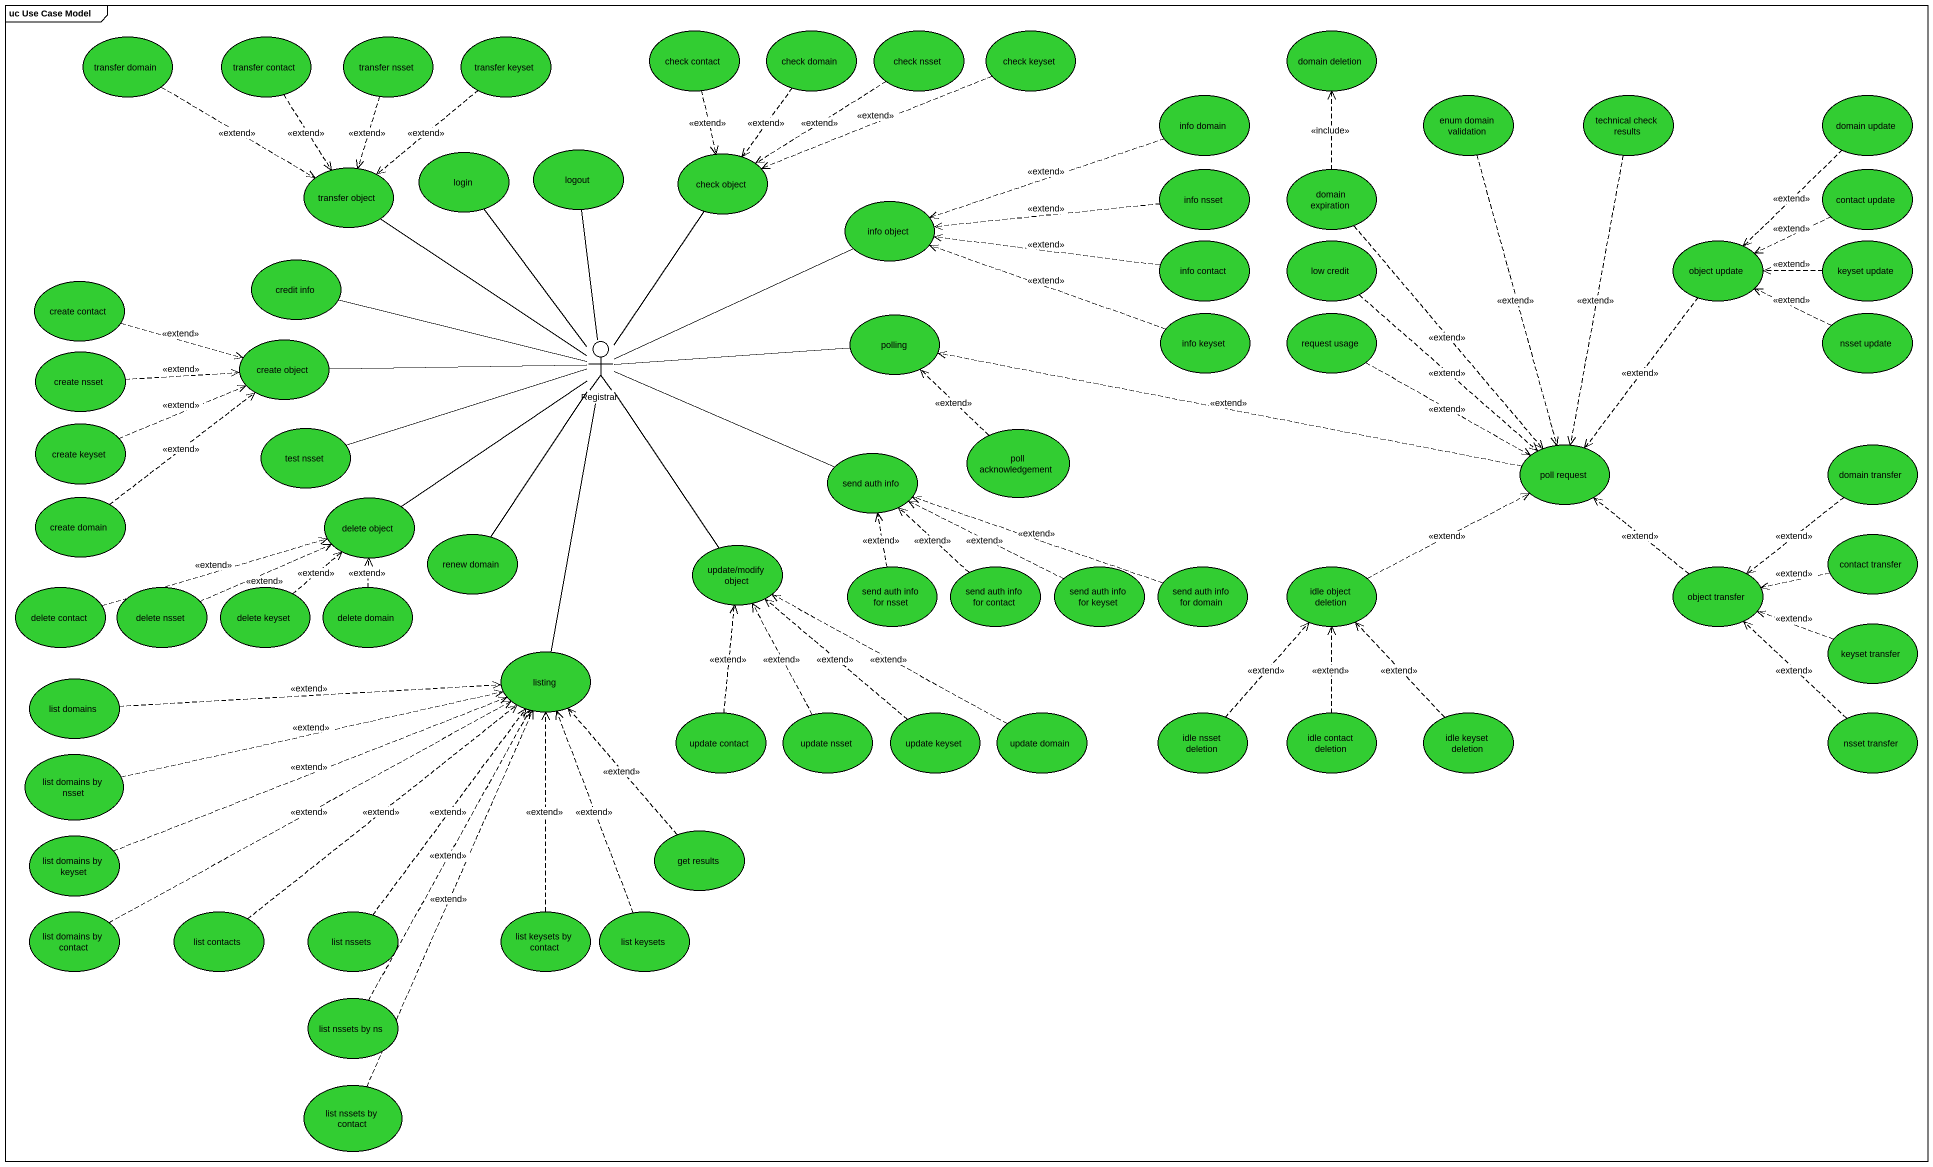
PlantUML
@startuml
mainframe uc Use Case Model
usecase "transfer domain" as transfer_domain #32CD32
usecase "transfer contact" as transfer_contact #32CD32
usecase "transfer nsset" as transfer_nsset #32CD32
usecase "transfer keyset" as transfer_keyset #32CD32
usecase "check contact" as check_contact #32CD32
usecase "check domain" as check_domain #32CD32
usecase "check nsset" as check_nsset #32CD32
usecase "check keyset" as check_keyset #32CD32
usecase "domain deletion" as domain_deletion #32CD32
usecase "info domain" as info_domain #32CD32
usecase "enum domain validation" as enum_domain_validation #32CD32
usecase "technical check results" as technical_check_results #32CD32
usecase "domain update" as domain_update #32CD32
usecase "transfer object" as transfer_object #32CD32
usecase login #32CD32
usecase logout #32CD32
usecase "check object" as check_object #32CD32
usecase "info nsset" as info_nsset #32CD32
usecase "domain expiration" as domain_expiration #32CD32
usecase "contact update" as contact_update #32CD32
usecase "info object" as info_object #32CD32
usecase "credit info" as credit_info #32CD32
usecase "info contact" as info_contact #32CD32
usecase "low credit" as low_credit #32CD32
usecase "object update" as object_update #32CD32
usecase "keyset update" as keyset_update #32CD32
usecase "create contact" as create_contact #32CD32
usecase polling #32CD32
usecase "info keyset" as info_keyset #32CD32
usecase "request usage" as request_usage #32CD32
usecase "nsset update" as nsset_update #32CD32
usecase "create nsset" as create_nsset #32CD32
usecase "create object" as create_object #32CD32
actor Registrar
usecase "create keyset" as create_keyset #32CD32
usecase "test nsset" as test_nsset #32CD32
usecase "send auth info" as send_auth_info #32CD32
usecase "poll acknowledgement" as poll_acknowledgement #32CD32
usecase "poll request" as poll_request #32CD32
usecase "domain transfer" as domain_transfer #32CD32
usecase "create domain" as create_domain #32CD32
usecase "delete object" as delete_object #32CD32
usecase "renew domain" as renew_domain #32CD32
usecase "update/modify object" as update_modify_object #32CD32
usecase "send auth info for nsset" as send_auth_info_for_nsset #32CD32
usecase "send auth info for contact" as send_auth_info_for_contact #32CD32
usecase "send auth info for keyset" as send_auth_info_for_keyset #32CD32
usecase "send auth info for domain" as send_auth_info_for_domain #32CD32
usecase "idle object deletion" as idle_object_deletion #32CD32
usecase "object transfer" as object_transfer #32CD32
usecase "contact transfer" as contact_transfer #32CD32
usecase "delete contact" as delete_contact #32CD32
usecase "delete nsset" as delete_nsset #32CD32
usecase "delete keyset" as delete_keyset #32CD32
usecase "delete domain" as delete_domain #32CD32
usecase "keyset transfer" as keyset_transfer #32CD32
usecase "list domains" as list_domains #32CD32
usecase listing #32CD32
usecase "update contact" as update_contact #32CD32
usecase "update nsset" as update_nsset #32CD32
usecase "update keyset" as update_keyset #32CD32
usecase "update domain" as update_domain #32CD32
usecase "idle nsset deletion" as idle_nsset_deletion #32CD32
usecase "idle contact deletion" as idle_contact_deletion #32CD32
usecase "idle keyset deletion" as idle_keyset_deletion #32CD32
usecase "nsset transfer" as nsset_transfer #32CD32
usecase "list domains by nsset" as list_domains_by_nsset #32CD32
usecase "list domains by keyset" as list_domains_by_keyset #32CD32
usecase "get results" as get_results #32CD32
usecase "list domains by contact" as list_domains_by_contact #32CD32
usecase "list contacts" as list_contacts #32CD32
usecase "list nssets" as list_nssets #32CD32
usecase "list keysets by contact" as list_keysets_by_contact #32CD32
usecase "list keysets" as list_keysets #32CD32
usecase "list nssets by ns" as list_nssets_by_ns #32CD32
usecase "list nssets by contact" as list_nssets_by_contact #32CD32
transfer_domain .right.> transfer_object : <<extend>>
transfer_contact ..> transfer_object : <<extend>>
transfer_nsset ..> transfer_object : <<extend>>
transfer_keyset ..> transfer_object : <<extend>>
check_contact ..> check_object : <<extend>>
check_domain ..> check_object : <<extend>>
check_nsset ..> check_object : <<extend>>
check_keyset .left.> check_object : <<extend>>
info_domain .left.> info_object : <<extend>>
enum_domain_validation ..> poll_request : <<extend>>
technical_check_results ..> poll_request : <<extend>>
domain_update ..> object_update : <<extend>>
info_nsset .left.> info_object : <<extend>>
domain_expiration .up.> domain_deletion : <<include>>
domain_expiration ..> poll_request : <<extend>>
contact_update .left.> object_update : <<extend>>
info_contact .left.> info_object : <<extend>>
low_credit ..> poll_request : <<extend>>
object_update ..> poll_request : <<extend>>
keyset_update .left.> object_update : <<extend>>
create_contact .right.> create_object : <<extend>>
info_keyset .left.> info_object : <<extend>>
request_usage .right.> poll_request : <<extend>>
nsset_update .left.> object_update : <<extend>>
create_nsset .right.> create_object : <<extend>>
Registrar -up- transfer_object
Registrar -up- login
Registrar -up- logout
Registrar -up- check_object
Registrar -right- info_object
Registrar -left- credit_info
Registrar -right- polling
Registrar -left- create_object
Registrar -left- test_nsset
Registrar -right- send_auth_info
Registrar -- delete_object
Registrar -- renew_domain
Registrar -- update_modify_object
Registrar -- listing
create_keyset .right.> create_object : <<extend>>
poll_acknowledgement .up.> polling : <<extend>>
poll_request .left.> polling : <<extend>>
domain_transfer ..> object_transfer : <<extend>>
create_domain .up.> create_object : <<extend>>
send_auth_info_for_nsset .up.> send_auth_info : <<extend>>
send_auth_info_for_contact .up.> send_auth_info : <<extend>>
send_auth_info_for_keyset .left.> send_auth_info : <<extend>>
send_auth_info_for_domain .left.> send_auth_info : <<extend>>
idle_object_deletion .right.> poll_request : <<extend>>
object_transfer .up.> poll_request : <<extend>>
contact_transfer .left.> object_transfer : <<extend>>
delete_contact .right.> delete_object : <<extend>>
delete_nsset .right.> delete_object : <<extend>>
delete_keyset .up.> delete_object : <<extend>>
delete_domain .up.> delete_object : <<extend>>
keyset_transfer .left.> object_transfer : <<extend>>
list_domains .right.> listing : <<extend>>
update_contact .up.> update_modify_object : <<extend>>
update_nsset .up.> update_modify_object : <<extend>>
update_keyset .up.> update_modify_object : <<extend>>
update_domain .left.> update_modify_object : <<extend>>
idle_nsset_deletion .up.> idle_object_deletion : <<extend>>
idle_contact_deletion .up.> idle_object_deletion : <<extend>>
idle_keyset_deletion .up.> idle_object_deletion : <<extend>>
nsset_transfer .up.> object_transfer : <<extend>>
list_domains_by_nsset .right.> listing : <<extend>>
list_domains_by_keyset .right.> listing : <<extend>>
get_results .up.> listing : <<extend>>
list_domains_by_contact .right.> listing : <<extend>>
list_contacts .up.> listing : <<extend>>
list_nssets .up.> listing : <<extend>>
list_keysets_by_contact .up.> listing : <<extend>>
list_keysets .up.> listing : <<extend>>
list_nssets_by_ns .up.> listing : <<extend>>
list_nssets_by_contact .up.> listing : <<extend>>
@enduml
